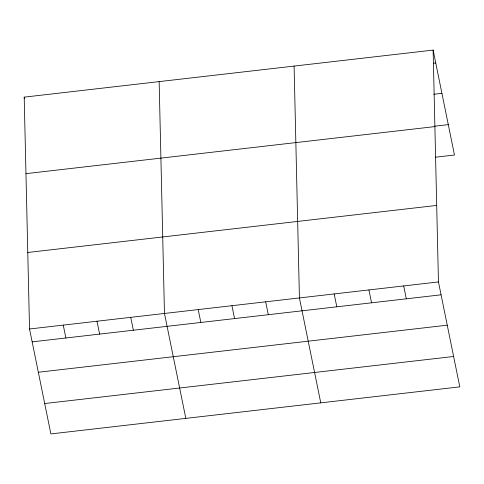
<?xml version="1.0" encoding="UTF-8"?>
<svg xmlns="http://www.w3.org/2000/svg" width="484" height="484" viewBox="0 0 484 484"><rect width="100%" height="100%" fill="white"/><g stroke="black" fill="none" stroke-linecap="round" stroke-linejoin="round"><path stroke-width="0.73" d="M433.126 50.088L438.45 281.936L459.8 386.861L50.874 433.912L29.53 328.987L24.2 97.139L433.126 50.088L454.47 155.013L435.243 157.227M433.525 63.222L435.745 62.962M433.791 94.277L441.922 93.339M434.239 126.251L448.293 124.636M25.961 173.647L434.88 126.596M27.769 252.479L436.695 205.428M29.53 328.987L438.45 281.936M32.15 341.867L441.075 294.817M38.327 372.244L447.252 325.188M44.697 403.535L453.623 356.484M403.692 285.935L406.312 298.816M368.935 289.934L371.555 302.815M334.178 293.933L336.797 306.814M320.765 402.857L299.421 297.932L294.091 66.084M265.68 301.816L268.299 314.691M231.945 305.694L234.565 318.575M198.21 309.578L200.83 322.459M185.82 418.388L164.475 313.463L159.145 81.608M130.734 317.341L133.36 330.221M97 321.225L99.619 334.105M24.2 97.139L24.49 98.567M63.265 325.103L65.885 337.983"/></g></svg>
